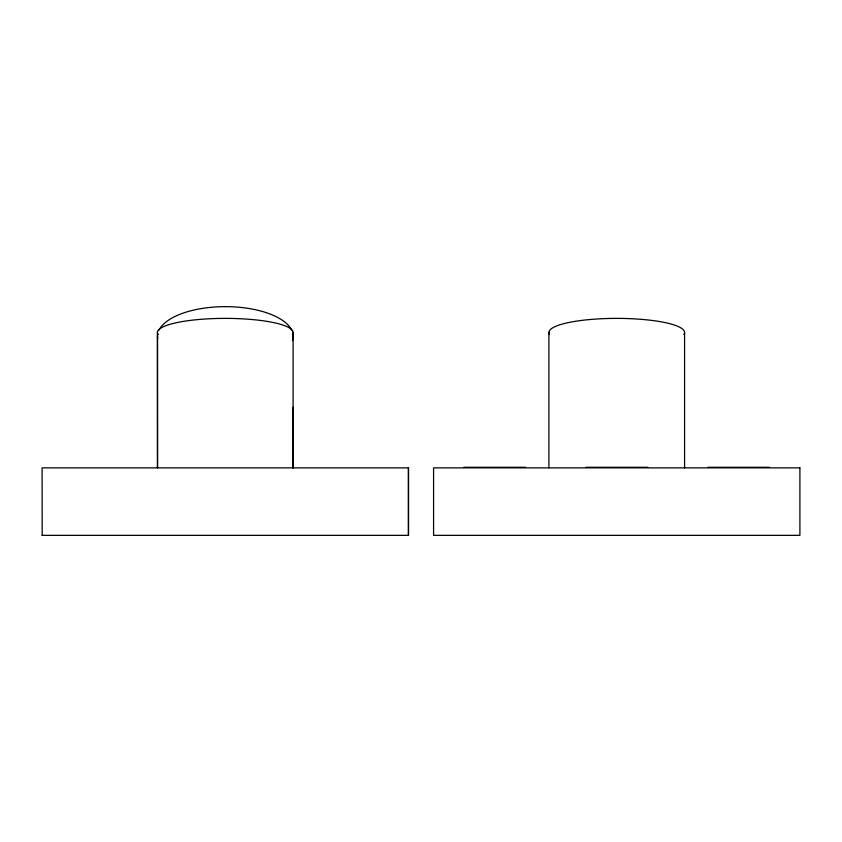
<?xml version="1.0" encoding="UTF-8"?>
<svg xmlns="http://www.w3.org/2000/svg" width="842" height="842" viewBox="0 0 842 842"><rect width="100%" height="100%" fill="white"/><g stroke="black" fill="none" stroke-linecap="round" stroke-linejoin="round"><path stroke-width="1.26" d="M293.1 407.233L293.1 467.868L293.1 332.485M548.9 332.485L548.9 467.868M684.578 332.485L684.578 467.868M463.9 467.278L525.597 467.278M586.032 467.278L647.73 467.278M707.89 467.278L769.588 467.278M42.1 535.354L408.507 535.354L408.507 467.868L42.1 467.868L42.184 535.354M408.423 467.868L408.423 535.354M157.507 336.39L157.507 467.868L157.422 332.485M158.117 334.485A67.834 14.104 0 0 1 225.256 318.381A67.834 14.104 0 0 1 292.406 334.485M549.594 334.485A67.834 14.104 0 0 1 616.744 318.381A67.834 14.104 0 0 1 683.883 334.485M292.49 332.158A67.834 29.733 0 0 1 292.49 340.621M157.686 338.505A67.834 29.733 0 0 1 157.686 334.263M159.064 330.064A67.834 29.733 0 0 1 225.351 306.646A67.834 29.733 0 0 1 291.637 330.064M799.9 467.868L433.577 467.868L433.577 535.354L799.9 535.354L799.9 467.868"/></g></svg>
